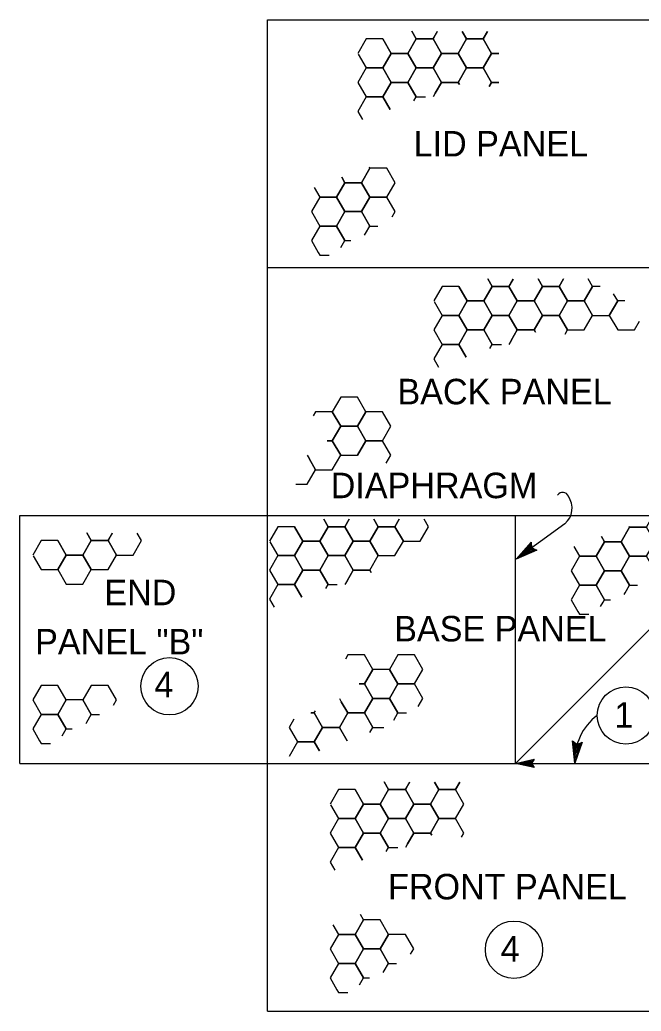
# Model space of a CAD drawing. Extents: x -894 to 866, y -472 to 714.
# Drawn here: x -239.3 to -68.8, y -171.2 to 100.8 of the extents above; entities that cross this region are included whole.
import ezdxf

# ---------------------------------------------------------------- set-up
doc = ezdxf.new("R2010")
doc.units = 0
for name, color, linetype in [('56 Stage 3 Anno', 7, 'Continuous'), ('57 Undefined', 7, 'Continuous'), ('60 Nongeo Data', 7, 'Continuous')]:
    doc.layers.add(name, color=color, linetype=linetype)

msp = doc.modelspace()

# ---------------------------------------------------------------- linework, layer by layer
at = {"layer": '56 Stage 3 Anno'}
for p, q in [((-89.81, -37.42), (-103.11, -47.09)), ((-103.11, -47.09), (-99.04, -42.49)), ((-101.99, -46.27), (-99.02, -42.92)), ((-100.88, -45.47), (-98.96, -43.3)), ((-99.04, -42.49), (-99.04, -42.49)), ((-99.04, -42.49), (-98.91, -44.03)), ((-97.47, -44.65), (-103.11, -47.09)), ((-97.86, -44.49), (-102, -46.28)), ((-98.26, -44.33), (-100.88, -45.47)), ((-99.76, -44.66), (-98.94, -43.73)), ((-98.6, -44.16), (-99.76, -44.66)), ((-98.91, -44.03), (-97.47, -44.65)), ((-97.47, -44.65), (-97.47, -44.65)), ((-103.11, -47.09), (-103.11, -47.09)), ((-87.03, -103.14), (-87.67, -97.02)), ((-87.67, -97.02), (-87.67, -97.02)), ((-87.67, -97.02), (-86.44, -97.97)), ((-86.88, -101.75), (-87.34, -97.3)), ((-85.02, -97.33), (-87.03, -103.14)), ((-86.71, -100.39), (-87.02, -97.51)), ((-85.4, -97.5), (-86.87, -101.77)), ((-85.78, -97.69), (-86.71, -100.39)), ((-86.56, -99.02), (-86.69, -97.79)), ((-86.14, -97.83), (-86.56, -99.02)), ((-86.44, -97.97), (-85.02, -97.33)), ((-85.02, -97.33), (-85.02, -97.33)), ((-87.03, -103.14), (-87.03, -103.14))]:
    msp.add_line(p, q, dxfattribs=at)
for centre, radius, start, end in [((-90.39, -30.46), 1.66, 20.3104, 147.0313), ((-93.36, -33.12), 5.57, 309.5283, 35.5852), ((-71.77, -102.3), 15.3, 126.6111, 183.1699)]:
    msp.add_arc(centre, radius, start, end, dxfattribs=at)
at = {"layer": '57 Undefined'}
for centre in [(-198.28, -82.01), (-73.04, -90.02), (-103.75, -154.28)]:
    msp.add_circle(centre, 7.86, dxfattribs=at)
at = {"layer": '60 Nongeo Data'}
for p, q in [((-171.35, 100.85), (-35.35, 100.85)), ((-171.35, 32.85), (-171.35, 100.85)), ((-171.35, 32.85), (-35.35, 32.85)), ((-171.35, -35.15), (-171.35, 32.85)), ((-239.35, -103.15), (-239.35, -35.15)), ((-239.35, -35.15), (-171.35, -35.15)), ((-171.35, -35.15), (-35.35, -35.15)), ((-171.35, -103.15), (-171.35, -35.15)), ((-103.35, -103.15), (-103.35, -35.15)), ((-103.35, -103.15), (-35.35, -35.15)), ((-239.35, -103.15), (-171.35, -103.15)), ((-171.35, -103.15), (-103.35, -103.15)), ((-171.35, -171.15), (-171.35, -103.15)), ((-103.35, -103.15), (-98.25, -102.02)), ((-103.35, -103.15), (-35.35, -103.15)), ((-98.25, -104.29), (-103.35, -103.15)), ((-103.35, -103.15), (-103.35, -103.15)), ((-98.43, -103.99), (-102.18, -103.15)), ((-102.17, -103.15), (-98.45, -102.33)), ((-101, -103.15), (-98.6, -102.62)), ((-98.63, -103.68), (-101, -103.15)), ((-99.83, -103.15), (-98.8, -102.93)), ((-98.78, -103.39), (-99.83, -103.15)), ((-98.25, -102.02), (-98.93, -103.15)), ((-98.93, -103.15), (-98.25, -104.29)), ((-98.25, -102.02), (-98.25, -102.02)), ((-98.25, -104.29), (-98.25, -104.29)), ((-171.35, -171.15), (-35.35, -171.15))]:
    msp.add_line(p, q, dxfattribs=at)
for points in [[(-146.51, 91.43), (-144.32, 87.65), (-139.73, 87.65), (-137.44, 91.62), (-139.73, 95.6), (-144.32, 95.6), (-146.62, 91.62)], [(-139.73, 95.6), (-137.44, 91.62), (-132.85, 91.62), (-130.55, 95.6), (-131.76, 97.7)], [(-132.85, 91.62), (-130.55, 87.65), (-125.96, 87.65), (-123.67, 91.62), (-125.96, 95.6), (-130.55, 95.6), (-132.85, 91.62)], [(-131.76, 97.7), (-130.55, 95.6), (-125.96, 95.6), (-124.76, 97.68)], [(-125.96, 95.6), (-123.67, 91.62), (-119.08, 91.62), (-116.78, 95.6), (-117.98, 97.67)], [(-124.79, 97.64), (-125.96, 95.6)], [(-119.08, 91.62), (-116.78, 87.65), (-112.19, 87.65), (-109.9, 91.62), (-112.19, 95.6), (-116.78, 95.6), (-119.08, 91.62)], [(-117.98, 97.67), (-116.78, 95.6), (-112.19, 95.6), (-111, 97.67)], [(-111, 97.67), (-112.19, 95.6)], [(-112.19, 95.6), (-109.9, 91.62), (-107.92, 91.62)], [(-139.73, 87.65), (-137.44, 83.67), (-132.85, 83.67), (-130.55, 87.65), (-132.85, 91.62), (-137.44, 91.62), (-139.73, 87.65)], [(-125.96, 87.65), (-123.67, 83.67), (-119.08, 83.67), (-116.78, 87.65), (-119.08, 91.62), (-123.67, 91.62), (-125.96, 87.65)], [(-107.92, 91.62), (-109.9, 91.62), (-112.19, 87.65)], [(-146.62, 83.67), (-144.32, 79.7), (-139.73, 79.7), (-137.44, 83.67), (-139.73, 87.65), (-144.32, 87.65), (-146.62, 83.67)], [(-125.36, 80.74), (-123.67, 83.67), (-125.96, 87.65), (-130.55, 87.65), (-132.85, 83.67)], [(-110.54, 82.56), (-109.9, 83.67), (-112.19, 87.65), (-116.78, 87.65), (-119.08, 83.67)], [(-112.19, 87.65), (-109.9, 83.67), (-107.92, 83.67)], [(-131.19, 78.6), (-130.55, 79.7), (-132.85, 83.67), (-137.44, 83.67), (-139.73, 79.7)], [(-132.85, 83.67), (-130.55, 79.7), (-128.04, 79.7)], [(-118.72, 83.06), (-119.08, 83.67), (-123.67, 83.67), (-125.36, 80.74)], [(-119.08, 83.67), (-118.72, 83.06)], [(-107.92, 83.67), (-109.9, 83.67), (-110.54, 82.56)], [(-137.74, 76.25), (-139.73, 79.7), (-144.32, 79.7), (-146.62, 75.72)], [(-137.73, 76.22), (-139.73, 79.7), (-144.32, 79.7), (-146.62, 75.72)], [(-139.73, 79.7), (-137.74, 76.25)], [(-125.36, 80.74), (-125.96, 79.7)], [(-146.62, 75.72), (-145.34, 73.5)], [(-146.62, 75.72), (-145.34, 73.5)], [(-151, 57.64), (-150.16, 56.17), (-145.57, 56.17), (-143.27, 60.15), (-143.41, 60.39)], [(-145.57, 56.17), (-143.27, 52.2), (-138.68, 52.2), (-136.39, 56.17), (-138.68, 60.15), (-143.27, 60.15), (-145.57, 56.17)], [(-158.58, 54.86), (-157.04, 52.2), (-152.46, 52.2), (-150.16, 56.17), (-151, 57.64)], [(-152.46, 52.2), (-150.16, 48.23), (-145.57, 48.23), (-143.27, 52.2), (-145.57, 56.17), (-150.16, 56.17), (-152.46, 52.2)], [(-159.34, 48.23), (-157.04, 44.25), (-152.46, 44.25), (-150.16, 48.23), (-152.46, 52.2), (-157.04, 52.2), (-159.34, 48.23)], [(-137.22, 46.78), (-136.39, 48.23), (-138.68, 52.2), (-143.27, 52.2), (-145.57, 48.23)], [(-144.47, 42.18), (-143.27, 44.25), (-145.57, 48.23), (-150.16, 48.23), (-152.46, 44.25)], [(-145.57, 48.23), (-143.27, 44.25), (-141.08, 44.25)], [(-150.53, 39.64), (-150.16, 40.28), (-152.46, 44.25), (-157.04, 44.25), (-159.34, 40.28)], [(-152.46, 44.25), (-150.16, 40.28), (-149.28, 40.28)], [(-144.73, 41.73), (-144.47, 42.18)], [(-159.34, 40.28), (-157.46, 37.01)], [(-151.25, 38.4), (-150.53, 39.64)], [(-149.28, 40.28), (-148.49, 40.28)], [(-157.46, 37.01), (-157.04, 36.3), (-154.49, 36.3)], [(-125.67, 23.52), (-123.49, 19.74), (-118.9, 19.74), (-116.6, 23.71), (-118.9, 27.69), (-123.49, 27.69), (-125.78, 23.71)], [(-118.9, 27.69), (-116.6, 23.71), (-112.01, 23.71), (-109.72, 27.69), (-110.93, 29.78)], [(-112.01, 23.71), (-109.72, 19.74), (-105.13, 19.74), (-102.83, 23.71), (-105.13, 27.69), (-109.72, 27.69), (-112.01, 23.71)], [(-110.93, 29.78), (-109.72, 27.69), (-105.13, 27.69), (-103.93, 29.76)], [(-105.13, 27.69), (-102.83, 23.71), (-98.24, 23.71), (-95.95, 27.69), (-97.15, 29.76)], [(-103.95, 29.73), (-105.13, 27.69)], [(-98.24, 23.71), (-95.95, 19.74), (-91.36, 19.74), (-89.06, 23.71), (-91.36, 27.69), (-95.95, 27.69), (-98.24, 23.71)], [(-97.15, 29.76), (-95.95, 27.69), (-91.36, 27.69), (-90.16, 29.76)], [(-90.16, 29.76), (-91.36, 27.69)], [(-91.36, 27.69), (-89.06, 23.71), (-84.47, 23.71), (-82.18, 27.69), (-83.37, 29.75)], [(-80.07, 27.69), (-82.18, 27.69), (-84.47, 23.71)], [(-84.47, 23.71), (-82.18, 19.74), (-77.59, 19.74), (-75.29, 23.71), (-76.42, 25.66)], [(-118.9, 19.74), (-116.6, 15.76), (-112.01, 15.76), (-109.72, 19.74), (-112.01, 23.71), (-116.6, 23.71), (-118.9, 19.74)], [(-105.13, 19.74), (-102.83, 15.76), (-98.24, 15.76), (-95.95, 19.74), (-98.24, 23.71), (-102.83, 23.71), (-105.13, 19.74)], [(-91.36, 19.74), (-89.06, 15.76), (-84.47, 15.76), (-82.18, 19.74), (-84.47, 23.71), (-89.06, 23.71), (-91.36, 19.74)], [(-73.36, 23.71), (-75.29, 23.71), (-77.59, 19.74)], [(-125.78, 15.76), (-123.49, 11.79), (-118.9, 11.79), (-116.6, 15.76), (-118.9, 19.74), (-123.49, 19.74), (-125.78, 15.76)], [(-104.53, 12.83), (-102.83, 15.76), (-105.13, 19.74), (-109.72, 19.74), (-112.01, 15.76)], [(-89.71, 14.64), (-89.06, 15.76), (-91.36, 19.74), (-95.95, 19.74), (-98.24, 15.76)], [(-77.59, 19.74), (-75.29, 15.76), (-70.7, 15.76), (-69.31, 18.17)], [(-110.36, 10.68), (-109.72, 11.79), (-112.01, 15.76), (-116.6, 15.76), (-118.9, 11.79)], [(-112.01, 15.76), (-109.72, 11.79), (-107.21, 11.79)], [(-97.89, 15.14), (-98.24, 15.76), (-102.83, 15.76), (-104.53, 12.83)], [(-98.24, 15.76), (-97.89, 15.14)], [(-116.91, 8.33), (-118.9, 11.79), (-123.49, 11.79), (-125.78, 7.81)], [(-116.89, 8.31), (-118.9, 11.79), (-123.49, 11.79), (-125.78, 7.81)], [(-118.9, 11.79), (-116.91, 8.33)], [(-104.53, 12.83), (-105.13, 11.79)], [(-125.78, 7.81), (-124.5, 5.59)], [(-125.78, 7.81), (-124.5, 5.59)], [(-153.6, -6.7), (-151.3, -10.67), (-146.71, -10.67), (-144.42, -6.7), (-146.71, -2.72), (-151.3, -2.72), (-153.6, -6.7)], [(-155.01, -14.65), (-153.6, -14.65), (-151.3, -10.67), (-153.6, -6.7), (-158.19, -6.7), (-158.83, -7.81)], [(-146.71, -10.67), (-144.42, -14.65), (-139.83, -14.65), (-137.53, -10.67), (-139.83, -6.7), (-144.42, -6.7), (-146.71, -10.67)], [(-153.6, -14.65), (-151.3, -18.62), (-146.71, -18.62), (-144.42, -14.65), (-146.71, -10.67), (-151.3, -10.67), (-153.6, -14.65)], [(-159.95, -19.54), (-158.19, -22.6), (-153.6, -22.6), (-151.3, -18.62), (-153.6, -14.65), (-155.01, -14.65)], [(-138.81, -20.83), (-137.53, -18.62), (-139.83, -14.65), (-144.42, -14.65), (-146.71, -18.62)], [(-160.48, -18.62), (-159.95, -19.54)], [(-163.61, -26.57), (-160.48, -26.57), (-158.19, -22.6), (-159.95, -19.54)], [(-163.94, -38.22), (-161.65, -42.19), (-157.06, -42.19), (-154.76, -38.22), (-155.97, -36.12)], [(-155.97, -36.12), (-154.76, -38.22), (-150.17, -38.22), (-148.97, -36.14)], [(-150.17, -38.22), (-147.88, -42.19), (-143.29, -42.19), (-140.99, -38.22), (-142.19, -36.14)], [(-148.99, -36.18), (-150.17, -38.22)], [(-142.19, -36.14), (-140.99, -38.22), (-136.4, -38.22), (-135.21, -36.14)], [(-135.21, -36.14), (-136.4, -38.22)], [(-136.4, -38.22), (-134.11, -42.19), (-129.52, -42.19), (-127.22, -38.22), (-128.42, -36.15)], [(-72.15, -38.14), (-72.01, -38.38), (-67.42, -38.38), (-66.11, -36.11)], [(-228.91, -42.04), (-226.62, -46.02), (-222.03, -46.02), (-219.73, -42.04), (-220.95, -39.95)], [(-220.95, -39.95), (-219.73, -42.04), (-215.14, -42.04), (-213.95, -39.97)], [(-215.14, -42.04), (-212.85, -46.02), (-208.26, -46.02), (-205.96, -42.04), (-207.16, -39.97)], [(-213.97, -40), (-215.14, -42.04)], [(-170.71, -42.39), (-168.53, -46.17), (-163.94, -46.17), (-161.65, -42.19), (-163.94, -38.22), (-168.53, -38.22), (-170.83, -42.19)], [(-157.06, -42.19), (-154.76, -46.17), (-150.17, -46.17), (-147.88, -42.19), (-150.17, -38.22), (-154.76, -38.22), (-157.06, -42.19)], [(-143.29, -42.19), (-140.99, -46.17), (-136.4, -46.17), (-134.11, -42.19), (-136.4, -38.22), (-140.99, -38.22), (-143.29, -42.19)], [(-79.74, -40.89), (-78.9, -42.36), (-74.31, -42.36), (-72.01, -38.38), (-72.15, -38.14)], [(-74.31, -42.36), (-72.01, -46.33), (-67.42, -46.33), (-65.13, -42.36), (-67.42, -38.38), (-72.01, -38.38), (-74.31, -42.36)], [(-235.69, -46.21), (-233.5, -49.99), (-228.91, -49.99), (-226.62, -46.02), (-228.91, -42.04), (-233.5, -42.04), (-235.8, -46.02)], [(-222.03, -46.02), (-219.73, -49.99), (-215.14, -49.99), (-212.85, -46.02), (-215.14, -42.04), (-219.73, -42.04), (-222.03, -46.02)], [(-163.94, -46.17), (-161.65, -50.14), (-157.06, -50.14), (-154.76, -46.17), (-157.06, -42.19), (-161.65, -42.19), (-163.94, -46.17)], [(-150.17, -46.17), (-147.88, -50.14), (-143.29, -50.14), (-140.99, -46.17), (-143.29, -42.19), (-147.88, -42.19), (-150.17, -46.17)], [(-87.32, -43.67), (-85.78, -46.33), (-81.19, -46.33), (-78.9, -42.36), (-79.74, -40.89)], [(-81.19, -46.33), (-78.9, -50.31), (-74.31, -50.31), (-72.01, -46.33), (-74.31, -42.36), (-78.9, -42.36), (-81.19, -46.33)], [(-228.91, -49.99), (-226.62, -53.97), (-222.03, -53.97), (-219.73, -49.99), (-222.03, -46.02), (-226.62, -46.02), (-228.91, -49.99)], [(-170.83, -50.14), (-168.53, -54.12), (-163.94, -54.12), (-161.65, -50.14), (-163.94, -46.17), (-168.53, -46.17), (-170.83, -50.14)], [(-149.57, -53.08), (-147.88, -50.14), (-150.17, -46.17), (-154.76, -46.17), (-157.06, -50.14)], [(-88.08, -50.31), (-85.78, -54.28), (-81.19, -54.28), (-78.9, -50.31), (-81.19, -46.33), (-85.78, -46.33), (-88.08, -50.31)], [(-65.96, -51.75), (-65.13, -50.31), (-67.42, -46.33), (-72.01, -46.33), (-74.31, -50.31)], [(-155.4, -55.22), (-154.76, -54.12), (-157.06, -50.14), (-161.65, -50.14), (-163.94, -54.12)], [(-157.06, -50.14), (-154.76, -54.12), (-152.25, -54.12)], [(-142.93, -50.76), (-143.29, -50.14), (-147.88, -50.14), (-149.57, -53.08)], [(-143.29, -50.14), (-142.93, -50.76)], [(-73.21, -56.35), (-72.01, -54.28), (-74.31, -50.31), (-78.9, -50.31), (-81.19, -54.28)], [(-74.31, -50.31), (-72.01, -54.28), (-69.81, -54.28)], [(-161.95, -57.57), (-163.94, -54.12), (-168.53, -54.12), (-170.83, -58.09)], [(-161.94, -57.59), (-163.94, -54.12), (-168.53, -54.12), (-170.83, -58.09)], [(-163.94, -54.12), (-161.95, -57.57)], [(-149.57, -53.08), (-150.17, -54.12)], [(-79.26, -58.89), (-78.9, -58.26), (-81.19, -54.28), (-85.78, -54.28), (-88.08, -58.26)], [(-81.19, -54.28), (-78.9, -58.26), (-78.01, -58.26)], [(-73.47, -56.8), (-73.21, -56.35)], [(-170.83, -58.09), (-169.55, -60.31)], [(-170.83, -58.09), (-169.55, -60.31)], [(-88.08, -58.26), (-86.19, -61.52)], [(-79.98, -60.14), (-79.26, -58.89)], [(-78.01, -58.26), (-77.23, -58.26)], [(-86.19, -61.52), (-85.78, -62.23), (-83.23, -62.23)], [(-146.2, -81.37), (-144.79, -81.37), (-142.49, -77.39), (-144.79, -73.42), (-149.38, -73.42), (-150.02, -74.54)], [(-137.9, -77.39), (-135.61, -81.37), (-131.02, -81.37), (-128.72, -77.39), (-131.02, -73.42), (-135.61, -73.42), (-137.9, -77.39)], [(-144.79, -81.37), (-142.49, -85.34), (-137.9, -85.34), (-135.61, -81.37), (-137.9, -77.39), (-142.49, -77.39), (-144.79, -81.37)], [(-151.14, -86.27), (-149.38, -89.32), (-144.79, -89.32), (-142.49, -85.34), (-144.79, -81.37), (-146.2, -81.37)], [(-130, -87.56), (-128.72, -85.34), (-131.02, -81.37), (-135.61, -81.37), (-137.9, -85.34)], [(-235.8, -85.77), (-233.5, -89.74), (-228.91, -89.74), (-226.62, -85.77), (-228.91, -81.79), (-233.5, -81.79), (-235.8, -85.77)], [(-213.68, -87.21), (-212.85, -85.77), (-215.14, -81.79), (-219.73, -81.79), (-222.03, -85.77)], [(-220.93, -91.81), (-219.73, -89.74), (-222.03, -85.77), (-226.62, -85.77), (-228.91, -89.74)], [(-222.03, -85.77), (-219.73, -89.74), (-217.53, -89.74)], [(-158.56, -89.32), (-156.26, -93.29), (-151.67, -93.29), (-149.38, -89.32), (-151.14, -86.27)], [(-151.67, -85.34), (-151.14, -86.27)], [(-136.74, -91.27), (-135.61, -89.32), (-137.9, -85.34), (-142.49, -85.34), (-144.79, -89.32)], [(-137.9, -85.34), (-135.61, -89.32), (-133.2, -89.32)], [(-226.98, -94.35), (-226.62, -93.72), (-228.91, -89.74), (-233.5, -89.74), (-235.8, -93.72)], [(-228.91, -89.74), (-226.62, -93.72), (-225.74, -93.72)], [(-165.44, -93.29), (-163.15, -97.27), (-158.56, -97.27), (-156.26, -93.29), (-158.56, -89.32), (-159.43, -89.32)], [(-159.47, -89.32), (-158.56, -89.32), (-158.24, -88.76)], [(-143.32, -94.72), (-142.49, -93.29), (-144.79, -89.32), (-149.38, -89.32), (-151.67, -93.29)], [(-144.79, -89.32), (-142.49, -93.29), (-139.43, -93.29)], [(-221.19, -92.26), (-220.93, -91.81)], [(-164.13, -91.02), (-165.44, -93.29)], [(-235.8, -93.72), (-233.92, -96.98)], [(-227.7, -95.6), (-226.98, -94.35)], [(-225.74, -93.72), (-224.95, -93.72)], [(-149.55, -96.96), (-151.67, -93.29), (-156.26, -93.29), (-158.56, -97.27)], [(-151.67, -93.29), (-149.55, -96.96)], [(-233.92, -96.98), (-233.5, -97.69), (-230.95, -97.69)], [(-157.15, -99.7), (-158.56, -97.27), (-163.15, -97.27), (-165.44, -101.24)], [(-158.56, -97.27), (-157.15, -99.7)], [(-147.33, -110.35), (-145.04, -114.33), (-140.45, -114.33), (-138.15, -110.35), (-139.36, -108.26)], [(-139.36, -108.26), (-138.15, -110.35), (-133.56, -110.35), (-132.37, -108.28)], [(-133.56, -110.35), (-131.27, -114.33), (-126.68, -114.33), (-124.38, -110.35), (-125.58, -108.28)], [(-132.39, -108.31), (-133.56, -110.35)], [(-125.58, -108.28), (-124.38, -110.35), (-119.79, -110.35), (-118.6, -108.28)], [(-118.6, -108.28), (-119.79, -110.35)], [(-154.11, -114.53), (-151.92, -118.3), (-147.33, -118.3), (-145.04, -114.33), (-147.33, -110.35), (-151.92, -110.35), (-154.22, -114.33)], [(-140.45, -114.33), (-138.15, -118.3), (-133.56, -118.3), (-131.27, -114.33), (-133.56, -110.35), (-138.15, -110.35), (-140.45, -114.33)], [(-126.68, -114.33), (-124.38, -118.3), (-119.79, -118.3), (-117.5, -114.33), (-119.79, -110.35), (-124.38, -110.35), (-126.68, -114.33)], [(-147.33, -118.3), (-145.04, -122.28), (-140.45, -122.28), (-138.15, -118.3), (-140.45, -114.33), (-145.04, -114.33), (-147.33, -118.3)], [(-133.56, -118.3), (-131.27, -122.28), (-126.68, -122.28), (-124.38, -118.3), (-126.68, -114.33), (-131.27, -114.33), (-133.56, -118.3)], [(-154.22, -122.28), (-151.92, -126.25), (-147.33, -126.25), (-145.04, -122.28), (-147.33, -118.3), (-151.92, -118.3), (-154.22, -122.28)], [(-132.96, -125.21), (-131.27, -122.28), (-133.56, -118.3), (-138.15, -118.3), (-140.45, -122.28)], [(-118.15, -123.4), (-117.5, -122.28), (-119.79, -118.3), (-124.38, -118.3), (-126.68, -122.28)], [(-138.79, -127.36), (-138.15, -126.25), (-140.45, -122.28), (-145.04, -122.28), (-147.33, -126.25)], [(-140.45, -122.28), (-138.15, -126.25), (-135.64, -126.25)], [(-126.32, -122.9), (-126.68, -122.28), (-131.27, -122.28), (-132.96, -125.21)], [(-126.68, -122.28), (-126.32, -122.9)], [(-145.34, -129.71), (-147.33, -126.25), (-151.92, -126.25), (-154.22, -130.23)], [(-145.33, -129.73), (-147.33, -126.25), (-151.92, -126.25), (-154.22, -130.23)], [(-147.33, -126.25), (-145.34, -129.71)], [(-132.96, -125.21), (-133.56, -126.25)], [(-154.22, -130.23), (-152.94, -132.45)], [(-154.22, -130.23), (-152.94, -132.45)], [(-153.46, -147.44), (-151.92, -150.1), (-147.33, -150.1), (-145.04, -146.13), (-145.88, -144.67)], [(-147.33, -150.1), (-145.04, -154.08), (-140.45, -154.08), (-138.15, -150.1), (-140.45, -146.13), (-145.04, -146.13), (-147.33, -150.1)], [(-154.22, -154.08), (-151.92, -158.05), (-147.33, -158.05), (-145.04, -154.08), (-147.33, -150.1), (-151.92, -150.1), (-154.22, -154.08)], [(-132.1, -155.52), (-131.27, -154.08), (-133.56, -150.1), (-138.15, -150.1), (-140.45, -154.08)], [(-139.35, -160.12), (-138.15, -158.05), (-140.45, -154.08), (-145.04, -154.08), (-147.33, -158.05)], [(-140.45, -154.08), (-138.15, -158.05), (-135.95, -158.05)], [(-145.4, -162.66), (-145.04, -162.03), (-147.33, -158.05), (-151.92, -158.05), (-154.22, -162.03)], [(-147.33, -158.05), (-145.04, -162.03), (-144.16, -162.03)], [(-139.61, -160.57), (-139.35, -160.12)], [(-154.22, -162.03), (-152.33, -165.29)], [(-146.12, -163.91), (-145.4, -162.66)], [(-144.16, -162.03), (-143.37, -162.03)], [(-152.33, -165.29), (-151.92, -166), (-149.37, -166)]]:
    msp.add_lwpolyline(points, dxfattribs=at)

# ---------------------------------------------------------------- texts
at = {"layer": '57 Undefined'}
for s, p in [('LID PANEL', (-131.29, 63.35)), ('BACK PANEL', (-135.72, -4.65)), ('DIAPHRAGM', (-154.04, -30.4)), ('END', (-216.16, -59.77)), ('BASE PANEL', (-136.62, -69.7)), ('PANEL "B"', (-235.16, -73.27)), ('4', (-202.4, -85.03)), ('1', (-76.22, -93.39)), ('FRONT PANEL', (-138.31, -140.48)), ('4', (-107.39, -157.56))]:
    msp.add_text(s, height=7, dxfattribs=at).set_placement(p)

doc.saveas('drawing.dxf')
